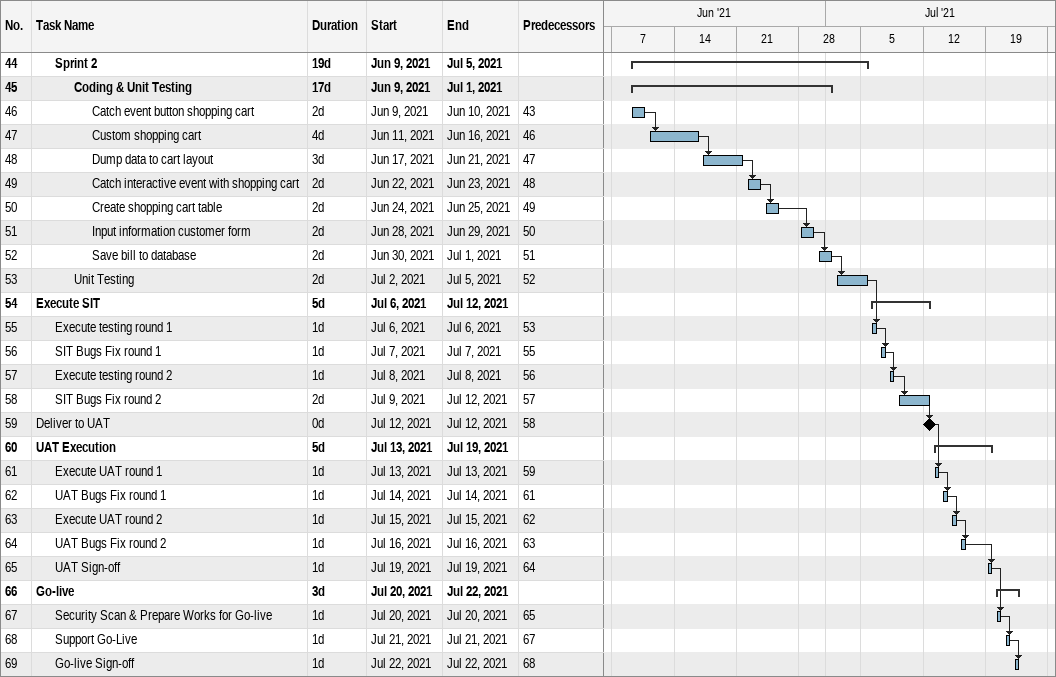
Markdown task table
| ID | Level | Task | Duration | Start | Finish | Predecessors |
|---|---|---|---|---|---|---|
| 44 | 2 | **Sprint 2** | 19d | 2021-06-09 | 2021-07-05 |  |
| 45 | 3 | **Coding & Unit Testing** | 17d | 2021-06-09 | 2021-07-01 |  |
| 46 | 4 | Catch event button shopping cart | 2d | 2021-06-09 | 2021-06-10 | 43 |
| 47 | 4 | Custom shopping cart | 4d | 2021-06-11 | 2021-06-16 | 46 |
| 48 | 4 | Dump data to cart layout | 3d | 2021-06-17 | 2021-06-21 | 47 |
| 49 | 4 | Catch interactive event with shopping cart | 2d | 2021-06-22 | 2021-06-23 | 48 |
| 50 | 4 | Create shopping cart table | 2d | 2021-06-24 | 2021-06-25 | 49 |
| 51 | 4 | Input information customer form | 2d | 2021-06-28 | 2021-06-29 | 50 |
| 52 | 4 | Save bill to database | 2d | 2021-06-30 | 2021-07-01 | 51 |
| 53 | 3 | Unit Testing | 2d | 2021-07-02 | 2021-07-05 | 52 |
| 54 | 1 | **Execute SIT** | 5d | 2021-07-06 | 2021-07-12 |  |
| 55 | 2 | Execute testing round 1 | 1d | 2021-07-06 | 2021-07-06 | 53 |
| 56 | 2 | SIT Bugs Fix round 1 | 1d | 2021-07-07 | 2021-07-07 | 55 |
| 57 | 2 | Execute testing round 2 | 1d | 2021-07-08 | 2021-07-08 | 56 |
| 58 | 2 | SIT Bugs Fix round 2 | 2d | 2021-07-09 | 2021-07-12 | 57 |
| 59 | 1 | Deliver to UAT | 0d | 2021-07-12 | 2021-07-12 | 58 |
| 60 | 1 | **UAT Execution** | 5d | 2021-07-13 | 2021-07-19 |  |
| 61 | 2 | Execute UAT round 1 | 1d | 2021-07-13 | 2021-07-13 | 59 |
| 62 | 2 | UAT Bugs Fix round 1 | 1d | 2021-07-14 | 2021-07-14 | 61 |
| 63 | 2 | Execute UAT round 2 | 1d | 2021-07-15 | 2021-07-15 | 62 |
| 64 | 2 | UAT Bugs Fix round 2 | 1d | 2021-07-16 | 2021-07-16 | 63 |
| 65 | 2 | UAT Sign-off | 1d | 2021-07-19 | 2021-07-19 | 64 |
| 66 | 1 | **Go-live** | 3d | 2021-07-20 | 2021-07-22 |  |
| 67 | 2 | Security Scan & Prepare Works for Go-live | 1d | 2021-07-20 | 2021-07-20 | 65 |
| 68 | 2 | Support Go-Live | 1d | 2021-07-21 | 2021-07-21 | 67 |
| 69 | 2 | Go-live Sign-off | 1d | 2021-07-22 | 2021-07-22 | 68 |
